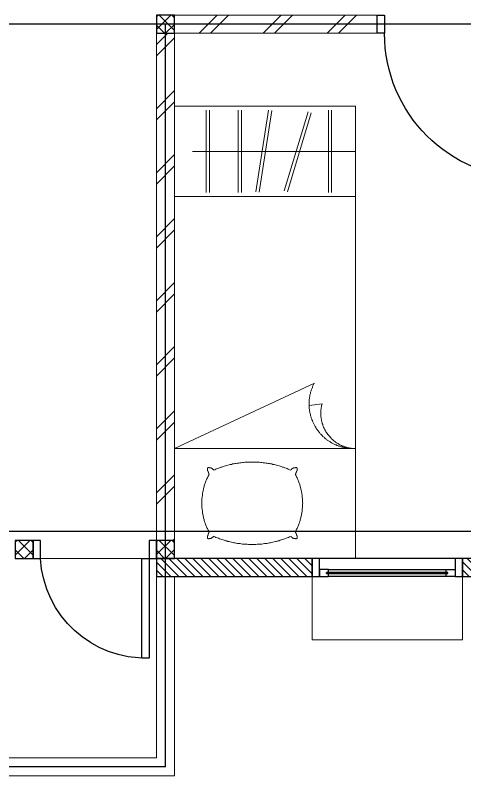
# Model space of a CAD drawing. Header units: millimetres. Extents: x -324 to 75, y -297 to 70.
# Drawn here: x -16.136 to -13.653, y 39.425 to 43.625 of the extents above; entities that cross this region are included whole.
import ezdxf

# ---------------------------------------------------------------- set-up
doc = ezdxf.new("R2010")
doc.units = ezdxf.units.MM
doc.layers.get('defpoints').update_dxf_attribs({"color": 1})
for name, color, linetype, lineweight in [('ars', 11, 'Continuous', 0), ('KOL', 1, 'Continuous', 30), ('KOLOM', 4, 'Continuous', 9), ('lan', 7, 'Continuous', 15), ('tem', 5, 'Continuous', 20)]:
    doc.layers.add(name, color=color, linetype=linetype, lineweight=lineweight)
doc.layers.add('as', color=1, linetype='Continuous', plot=False)
doc.layers.add('Kusen', color=30, linetype='Continuous')

# ---------------------------------------------------------------- blocks, each defined once
blk = doc.blocks.new('T. J2')
at = {"layer": 'Kusen'}
for p, q in [((-0.3692, 0.1), (0.2808, 0.1)), ((0.2808, 0.06), (-0.3692, 0.06)), ((-0.4192, 0), (0.3308, 0))]:
    blk.add_line(p, q, dxfattribs=at)
for points in [[(-0.4592, 0), (-0.4192, 0), (-0.4192, 0.1), (-0.4592, 0.1)], [(0.3308, 0), (0.3708, 0), (0.3708, 0.1), (0.3308, 0.1)]]:
    blk.add_lwpolyline(points, close=True, dxfattribs=at)
for points in [[(-0.3692, 0.0775), (-0.3692, 0.06), (-0.4192, 0.06), (-0.4192, 0.1), (-0.3692, 0.1), (-0.3692, 0.0825), (-0.3792, 0.0825), (-0.3792, 0.0775), (-0.3692, 0.0775)], [(0.2808, 0.0775), (0.2808, 0.06), (0.3308, 0.06), (0.3308, 0.1), (0.2808, 0.1), (0.2808, 0.0825), (0.2908, 0.0825), (0.2908, 0.0775), (0.2808, 0.0775)]]:
    blk.add_lwpolyline(points, dxfattribs=at)
at = {"layer": 'Kusen', "color": 141}
blk.add_lwpolyline([(-0.3792, 0.0775), (0.2908, 0.0775), (0.2908, 0.0825), (-0.3792, 0.0825)], close=True, dxfattribs=at)
blk = doc.blocks.new('K 10.10')
at = {"layer": 'ars'}
h = blk.add_hatch(dxfattribs=at)
h.set_pattern_fill('_USER', color=256, scale=0.05, angle=45, double=1, pattern_type=0)
h.set_pattern_definition([(45, (0, 0), (-0.035355339, 0.035355339), []), (135, (0, 0), (-0.035355339, -0.035355339), [])])
h.paths.add_polyline_path([(1560.5383, 1380.4069), (1560.6383, 1380.4069), (1560.6383, 1380.5069), (1560.5383, 1380.5069)])
at = {"layer": 'KOL'}
blk.add_lwpolyline([(1560.5383, 1380.4069), (1560.6383, 1380.4069), (1560.6383, 1380.5069), (1560.5383, 1380.5069)], close=True, dxfattribs=at)
blk = doc.blocks.new('P.60')
at = {"layer": 'Kusen'}
for points in [[(1472.8348, 997.5354), (1472.8748, 997.5354), (1472.8748, 997.4354), (1472.8348, 997.4354)], [(1473.4748, 997.5354), (1473.5148, 997.5354), (1473.5148, 997.4354), (1473.4748, 997.4354)], [(1472.8748, 996.8854), (1472.9148, 996.8854), (1472.9148, 997.4354), (1472.8748, 997.4354)]]:
    blk.add_lwpolyline(points, close=True, dxfattribs=at)
blk.add_arc((1472.8948, 997.4658), 0.5808, 268.0266, 356.9943, dxfattribs=at)
blk = doc.blocks.new('P.80')
at = {"layer": 'Kusen'}
for points in [[(-69.8094, -74.8368), (-69.7694, -74.8368), (-69.7694, -74.0368), (-69.8094, -74.0368)], [(-70.6094, -74.9368), (-70.5694, -74.9368), (-70.5694, -74.8368), (-70.6094, -74.8368)], [(-69.7694, -74.9368), (-69.7294, -74.9368), (-69.7294, -74.8368), (-69.7694, -74.8368)]]:
    blk.add_lwpolyline(points, close=True, dxfattribs=at)
blk.add_arc((-69.7694, -74.8368), 0.8, 90, 180, dxfattribs=at)
blk = doc.blocks.new('BED2')
blk.add_lwpolyline([(-0.4994, 1.9988), (0.4994, 1.9988), (0.4994, 0), (-0.4994, 0)], close=True)
for points in [[(0.4994, 1.9988), (0.4994, 0)], [(-0.1435, 1.8765), (-0.1435, 1.8765), (-0.1435, 1.8765), (-0.1447, 1.8765), (-0.1447, 1.8777), (-0.1447, 1.8789), (-0.1471, 1.8789), (-0.1471, 1.8814), (-0.1495, 1.8814), (-0.1495, 1.8826), (-0.1495, 1.8826), (-0.1495, 1.8838), (-0.1519, 1.8838), (-0.1519, 1.8862), (-0.1556, 1.8862), (-0.1556, 1.8874), (-0.158, 1.8874), (-0.158, 1.8886), (-0.1592, 1.8886), (-0.1592, 1.8886), (-0.1689, 1.8886), (-0.1689, 1.8898), (-0.1701, 1.8898), (-0.1701, 1.891), (-0.1737, 1.891), (-0.1737, 1.8898), (-0.1737, 1.8898), (-0.1737, 1.8886), (-0.1774, 1.8886), (-0.1774, 1.8886), (-0.1774, 1.8886), (-0.1774, 1.8862), (-0.1786, 1.8862), (-0.1786, 1.8789), (-0.1774, 1.8789), (-0.1774, 1.8765), (-0.1774, 1.8765), (-0.1774, 1.8729), (-0.1762, 1.8729), (-0.1762, 1.8705), (-0.1749, 1.8705), (-0.1749, 1.868), (-0.1737, 1.868), (-0.1737, 1.8668), (-0.1737, 1.8668), (-0.1737, 1.8632), (-0.1725, 1.8632), (-0.1725, 1.8608), (-0.1713, 1.8608), (-0.1713, 1.8571), (-0.1713, 1.8571), (-0.1713, 1.8559), (-0.1701, 1.8559), (-0.1701, 1.8547), (-0.1689, 1.8547), (-0.1689, 1.8523), (-0.1677, 1.8523)], [(0.2827, 1.8765), (0.2766, 1.8789), (0.2706, 1.8826), (0.2633, 1.885), (0.2573, 1.8874), (0.2512, 1.8898), (0.2439, 1.8923), (0.2379, 1.8947), (0.2306, 1.8959), (0.2246, 1.8983), (0.2185, 1.9007), (0.2113, 1.9019), (0.2052, 1.9044), (0.1979, 1.9056), (0.1919, 1.9068), (0.1846, 1.9092), (0.1786, 1.9104), (0.1713, 1.9116), (0.1653, 1.9128), (0.158, 1.914), (0.1519, 1.9153), (0.1447, 1.9165), (0.1374, 1.9165), (0.1314, 1.9177), (0.1241, 1.9189), (0.118, 1.9189), (0.1108, 1.9201), (0.1047, 1.9201), (0.0975, 1.9201), (0.0902, 1.9213), (0.0841, 1.9213), (0.0769, 1.9213), (0.0708, 1.9213), (0.0636, 1.9213), (0.0563, 1.9213), (0.0502, 1.9213), (0.043, 1.9201), (0.0369, 1.9201), (0.0297, 1.9201), (0.0224, 1.9189), (0.0163, 1.9189), (0.0091, 1.9177), (0.003, 1.9165), (-0.0042, 1.9165), (-0.0115, 1.9153), (-0.0176, 1.914), (-0.0248, 1.9128), (-0.0309, 1.9116), (-0.0381, 1.9104), (-0.0442, 1.9092), (-0.0515, 1.9068), (-0.0575, 1.9056), (-0.0648, 1.9044), (-0.0708, 1.9019), (-0.0781, 1.9007), (-0.0841, 1.8983), (-0.0902, 1.8959), (-0.0975, 1.8947), (-0.1035, 1.8923), (-0.1108, 1.8898), (-0.1168, 1.8874), (-0.1229, 1.885), (-0.1301, 1.8826), (-0.1362, 1.8789), (-0.1423, 1.8765)], [(0.3081, 1.8523), (0.3081, 1.8523), (0.3081, 1.8547), (0.3093, 1.8547), (0.3093, 1.8559), (0.3105, 1.8559), (0.3105, 1.8571), (0.3117, 1.8571), (0.3117, 1.8608), (0.3117, 1.8608), (0.3117, 1.8632), (0.313, 1.8632), (0.313, 1.8668), (0.3142, 1.8668), (0.3142, 1.868), (0.3142, 1.868), (0.3142, 1.8705), (0.3154, 1.8705), (0.3154, 1.8729), (0.3166, 1.8729), (0.3166, 1.8765), (0.3178, 1.8765), (0.3178, 1.8789), (0.3178, 1.8789), (0.3178, 1.8862), (0.3178, 1.8862), (0.3178, 1.8886), (0.3166, 1.8886), (0.3166, 1.8886), (0.3142, 1.8886), (0.3142, 1.8898), (0.313, 1.8898), (0.313, 1.891), (0.3093, 1.891), (0.3093, 1.8898), (0.3081, 1.8898), (0.3081, 1.8886), (0.2996, 1.8886), (0.2996, 1.8886), (0.2972, 1.8886), (0.2972, 1.8874), (0.296, 1.8874), (0.296, 1.8862), (0.2924, 1.8862), (0.2924, 1.8838), (0.29, 1.8838), (0.29, 1.8826), (0.2887, 1.8826), (0.2887, 1.8814), (0.2863, 1.8814), (0.2863, 1.8789), (0.2851, 1.8789), (0.2851, 1.8777), (0.2839, 1.8777), (0.2839, 1.8765), (0.2839, 1.8765), (0.2839, 1.8765), (0.2827, 1.8765)], [(-0.1677, 1.8523), (-0.1701, 1.8475), (-0.1725, 1.8426), (-0.1749, 1.8378), (-0.1774, 1.8329), (-0.1798, 1.8293), (-0.1822, 1.8245), (-0.1834, 1.8196), (-0.1858, 1.8148), (-0.187, 1.8099), (-0.1895, 1.8051), (-0.1907, 1.799), (-0.1931, 1.7942), (-0.1943, 1.7893), (-0.1955, 1.7845), (-0.1967, 1.7797), (-0.1979, 1.7748), (-0.1992, 1.77), (-0.2004, 1.7651), (-0.2016, 1.7591), (-0.2028, 1.7542), (-0.204, 1.7494), (-0.204, 1.7446), (-0.2052, 1.7397), (-0.2052, 1.7349), (-0.2064, 1.7288), (-0.2064, 1.724), (-0.2076, 1.7191), (-0.2076, 1.7143), (-0.2076, 1.7082), (-0.2076, 1.7034), (-0.2076, 1.6985), (-0.2088, 1.6937), (-0.2076, 1.6877), (-0.2076, 1.6828), (-0.2076, 1.678), (-0.2076, 1.6731), (-0.2076, 1.6683), (-0.2064, 1.6622), (-0.2064, 1.6574), (-0.2052, 1.6525), (-0.2052, 1.6477), (-0.204, 1.6429), (-0.204, 1.6368), (-0.2028, 1.632), (-0.2016, 1.6271), (-0.2004, 1.6223), (-0.1992, 1.6174), (-0.1979, 1.6126), (-0.1967, 1.6065), (-0.1955, 1.6017), (-0.1943, 1.5969), (-0.1931, 1.592), (-0.1907, 1.5872), (-0.1895, 1.5823), (-0.187, 1.5775), (-0.1858, 1.5726), (-0.1834, 1.5678), (-0.1822, 1.563), (-0.1798, 1.5581), (-0.1774, 1.5533), (-0.1749, 1.5484), (-0.1725, 1.5436), (-0.1701, 1.5387), (-0.1677, 1.5339)], [(0.3081, 1.5339), (0.3105, 1.5387), (0.313, 1.5436), (0.3154, 1.5484), (0.3178, 1.5533), (0.3202, 1.5581), (0.3226, 1.563), (0.3238, 1.5678), (0.3263, 1.5726), (0.3275, 1.5775), (0.3299, 1.5823), (0.3311, 1.5872), (0.3335, 1.592), (0.3347, 1.5969), (0.336, 1.6017), (0.3372, 1.6065), (0.3384, 1.6126), (0.3396, 1.6174), (0.3408, 1.6223), (0.342, 1.6271), (0.3432, 1.632), (0.3444, 1.6368), (0.3444, 1.6429), (0.3456, 1.6477), (0.3456, 1.6525), (0.3469, 1.6574), (0.3469, 1.6622), (0.3481, 1.6683), (0.3481, 1.6731), (0.3481, 1.678), (0.3481, 1.6828), (0.3493, 1.6889), (0.3493, 1.6937), (0.3493, 1.6985), (0.3481, 1.7034), (0.3481, 1.7082), (0.3481, 1.7143), (0.3481, 1.7191), (0.3469, 1.724), (0.3469, 1.7288), (0.3456, 1.7349), (0.3456, 1.7397), (0.3444, 1.7446), (0.3444, 1.7494), (0.3432, 1.7542), (0.342, 1.7591), (0.3408, 1.7651), (0.3396, 1.77), (0.3384, 1.7748), (0.3372, 1.7797), (0.336, 1.7845), (0.3347, 1.7893), (0.3335, 1.7942), (0.3311, 1.799), (0.3299, 1.8051), (0.3275, 1.8099), (0.3263, 1.8148), (0.3238, 1.8196), (0.3226, 1.8245), (0.3202, 1.8293), (0.3178, 1.8329), (0.3154, 1.8378), (0.313, 1.8426), (0.3105, 1.8475), (0.3081, 1.8523)], [(-0.1677, 1.5339), (-0.1689, 1.5339), (-0.1689, 1.5327), (-0.1701, 1.5327), (-0.1701, 1.5303), (-0.1713, 1.5303), (-0.1713, 1.5278), (-0.1713, 1.5278), (-0.1713, 1.5254), (-0.1725, 1.5254), (-0.1725, 1.523), (-0.1737, 1.523), (-0.1737, 1.5206), (-0.1737, 1.5206), (-0.1737, 1.5182), (-0.1749, 1.5182), (-0.1749, 1.5169), (-0.1762, 1.5169), (-0.1762, 1.5145), (-0.1774, 1.5145), (-0.1774, 1.5097), (-0.1774, 1.5097), (-0.1774, 1.5073), (-0.1786, 1.5073), (-0.1786, 1.5), (-0.1774, 1.5), (-0.1774, 1.4988), (-0.1774, 1.4988), (-0.1774, 1.4976), (-0.1737, 1.4976), (-0.1737, 1.4964), (-0.1737, 1.4964), (-0.1737, 1.4964), (-0.1701, 1.4964), (-0.1701, 1.4964), (-0.1689, 1.4964), (-0.1689, 1.4976), (-0.1592, 1.4976), (-0.1592, 1.4988), (-0.158, 1.4988), (-0.158, 1.5), (-0.1556, 1.5), (-0.1556, 1.5), (-0.1519, 1.5), (-0.1519, 1.5024), (-0.1495, 1.5024), (-0.1495, 1.5048), (-0.1495, 1.5048), (-0.1495, 1.5061), (-0.1471, 1.5061), (-0.1471, 1.5073), (-0.1447, 1.5073), (-0.1447, 1.5085), (-0.1447, 1.5085), (-0.1435, 1.5085), (-0.1435, 1.5097), (-0.1435, 1.5097)], [(0.2839, 1.5097), (0.2839, 1.5085), (0.2839, 1.5085), (0.2839, 1.5085), (0.2851, 1.5085), (0.2851, 1.5073), (0.2863, 1.5073), (0.2863, 1.5061), (0.2887, 1.5061), (0.2887, 1.5048), (0.29, 1.5048), (0.29, 1.5024), (0.2924, 1.5024), (0.2924, 1.5), (0.296, 1.5), (0.296, 1.5), (0.2972, 1.5), (0.2972, 1.4988), (0.2996, 1.4988), (0.2996, 1.4976), (0.3081, 1.4976), (0.3081, 1.4964), (0.3093, 1.4964), (0.3093, 1.4964), (0.313, 1.4964), (0.313, 1.4964), (0.3142, 1.4964), (0.3142, 1.4976), (0.3166, 1.4976), (0.3166, 1.4988), (0.3178, 1.4988), (0.3178, 1.5), (0.3178, 1.5), (0.3178, 1.5073), (0.3178, 1.5073), (0.3178, 1.5097), (0.3166, 1.5097), (0.3166, 1.5145), (0.3154, 1.5145), (0.3154, 1.5169), (0.3142, 1.5169), (0.3142, 1.5182), (0.3142, 1.5182), (0.3142, 1.5206), (0.313, 1.5206), (0.313, 1.523), (0.3117, 1.523), (0.3117, 1.5254), (0.3117, 1.5254), (0.3117, 1.5278), (0.3105, 1.5278), (0.3105, 1.5303), (0.3093, 1.5303), (0.3093, 1.5327), (0.3081, 1.5327), (0.3081, 1.5339), (0.3081, 1.5339)], [(-0.1423, 1.5109), (-0.1362, 1.5085), (-0.1289, 1.5048), (-0.1229, 1.5024), (-0.1168, 1.5), (-0.1108, 1.4976), (-0.1035, 1.4952), (-0.0975, 1.4939), (-0.0902, 1.4915), (-0.0841, 1.4891), (-0.0781, 1.4879), (-0.0708, 1.4855), (-0.0648, 1.4843), (-0.0575, 1.4818), (-0.0515, 1.4806), (-0.0442, 1.4794), (-0.0381, 1.477), (-0.0309, 1.4758), (-0.0248, 1.4746), (-0.0176, 1.4734), (-0.0115, 1.4722), (-0.0042, 1.4722), (0.003, 1.4709), (0.0091, 1.4697), (0.0163, 1.4685), (0.0224, 1.4685), (0.0297, 1.4673), (0.0369, 1.4673), (0.043, 1.4673), (0.0502, 1.4661), (0.0563, 1.4661), (0.0636, 1.4661), (0.0708, 1.4661), (0.0769, 1.4661), (0.0841, 1.4661), (0.0902, 1.4661), (0.0975, 1.4673), (0.1047, 1.4673), (0.1108, 1.4673), (0.118, 1.4685), (0.1241, 1.4685), (0.1314, 1.4697), (0.1386, 1.4709), (0.1447, 1.4722), (0.1519, 1.4722), (0.158, 1.4734), (0.1653, 1.4746), (0.1713, 1.4758), (0.1786, 1.477), (0.1846, 1.4794), (0.1919, 1.4806), (0.1979, 1.4818), (0.2052, 1.4843), (0.2113, 1.4855), (0.2185, 1.4879), (0.2246, 1.4891), (0.2306, 1.4915), (0.2379, 1.4939), (0.2439, 1.4952), (0.2512, 1.4976), (0.2573, 1.5), (0.2633, 1.5024), (0.2706, 1.5061), (0.2766, 1.5085), (0.2827, 1.5109)], [(0.2827, 1.5097), (0.2839, 1.5097)], [(-0.3154, 1.1441), (-0.3142, 1.1501), (-0.313, 1.155), (-0.3117, 1.161), (-0.3105, 1.1659), (-0.3105, 1.1719), (-0.3093, 1.1768), (-0.3093, 1.1828), (-0.3081, 1.1877), (-0.3081, 1.1937), (-0.3081, 1.1998), (-0.3081, 1.2046), (-0.3093, 1.2107), (-0.3093, 1.2155), (-0.3105, 1.2215), (-0.3105, 1.2264), (-0.3117, 1.2324), (-0.313, 1.2373), (-0.3142, 1.2433), (-0.3154, 1.2482), (-0.3166, 1.253), (-0.319, 1.2591), (-0.3202, 1.2639), (-0.3226, 1.2688), (-0.3238, 1.2748), (-0.3263, 1.2797), (-0.3287, 1.2845), (-0.3311, 1.2893), (-0.3347, 1.2942), (-0.3372, 1.299), (-0.3396, 1.3039), (-0.3432, 1.3087), (-0.3469, 1.3136), (-0.3505, 1.3172), (-0.3541, 1.322), (-0.3577, 1.3257), (-0.3614, 1.3305), (-0.365, 1.3341), (-0.3686, 1.3378), (-0.3735, 1.3426), (-0.3771, 1.3462), (-0.3808, 1.3499), (-0.3856, 1.3523), (-0.3904, 1.3559), (-0.3953, 1.3596), (-0.3989, 1.362), (-0.4038, 1.3644), (-0.4086, 1.368), (-0.4134, 1.3705), (-0.4183, 1.3729), (-0.4231, 1.3753), (-0.4292, 1.3777), (-0.434, 1.3789), (-0.4389, 1.3814), (-0.4437, 1.3826), (-0.4498, 1.385), (-0.4546, 1.3862), (-0.4607, 1.3874), (-0.4655, 1.3886), (-0.4715, 1.3898), (-0.4764, 1.3898), (-0.4824, 1.391), (-0.4873, 1.391), (-0.4933, 1.3923), (-0.4994, 1.3923)], [(-0.2718, 1.0315), (-0.2706, 1.0351), (-0.2682, 1.0387), (-0.2669, 1.0424), (-0.2645, 1.046), (-0.2633, 1.0496), (-0.2621, 1.0533), (-0.2609, 1.0581), (-0.2585, 1.0617), (-0.2573, 1.0654), (-0.2561, 1.069), (-0.2548, 1.0726), (-0.2536, 1.0763), (-0.2524, 1.0811), (-0.2512, 1.0847), (-0.2512, 1.0884), (-0.25, 1.092), (-0.2488, 1.0956), (-0.2488, 1.1005), (-0.2476, 1.1041), (-0.2464, 1.1077), (-0.2464, 1.1114), (-0.2464, 1.1162), (-0.2452, 1.1199), (-0.2452, 1.1235), (-0.2452, 1.1283), (-0.2439, 1.132), (-0.2439, 1.1356), (-0.2439, 1.1392), (-0.2439, 1.1441), (-0.2439, 1.1477), (-0.2439, 1.1513), (-0.2439, 1.1562), (-0.2439, 1.1598), (-0.2452, 1.1634), (-0.2452, 1.1671), (-0.2452, 1.1719), (-0.2464, 1.1755), (-0.2464, 1.1792), (-0.2464, 1.1828), (-0.2476, 1.1877), (-0.2488, 1.1913), (-0.2488, 1.1949), (-0.25, 1.1985), (-0.2512, 1.2034), (-0.2512, 1.207), (-0.2524, 1.2107), (-0.2536, 1.2143), (-0.2548, 1.2179), (-0.2561, 1.2228), (-0.2573, 1.2264), (-0.2585, 1.23), (-0.2597, 1.2337), (-0.2621, 1.2373), (-0.2633, 1.2409), (-0.2645, 1.2446), (-0.2657, 1.2482), (-0.2682, 1.2518), (-0.2694, 1.2554), (-0.2718, 1.2591), (-0.273, 1.2627), (-0.2754, 1.2663), (-0.2778, 1.27), (-0.2803, 1.2736), (-0.2815, 1.2772), (-0.2839, 1.2809), (-0.2863, 1.2845), (-0.2887, 1.2869), (-0.2912, 1.2906), (-0.2936, 1.2942), (-0.296, 1.2966), (-0.2984, 1.3002), (-0.3008, 1.3039), (-0.3033, 1.3063), (-0.3057, 1.3099), (-0.3093, 1.3123), (-0.3117, 1.316), (-0.3142, 1.3184), (-0.3178, 1.3208), (-0.3202, 1.3245), (-0.3226, 1.3269), (-0.3263, 1.3293), (-0.3287, 1.3317), (-0.3323, 1.3354), (-0.3347, 1.3378), (-0.3384, 1.3402), (-0.342, 1.3426), (-0.3444, 1.345), (-0.3481, 1.3475), (-0.3517, 1.3487), (-0.3541, 1.3511), (-0.3577, 1.3535), (-0.3614, 1.3559), (-0.365, 1.3584), (-0.3686, 1.3596), (-0.3711, 1.362), (-0.3747, 1.3632), (-0.3783, 1.3656), (-0.382, 1.3668), (-0.3856, 1.3692), (-0.3892, 1.3705), (-0.3929, 1.3717), (-0.3965, 1.3741), (-0.4001, 1.3753), (-0.4038, 1.3765), (-0.4074, 1.3777), (-0.411, 1.3789), (-0.4159, 1.3801), (-0.4195, 1.3814), (-0.4231, 1.3826), (-0.4268, 1.3838), (-0.4304, 1.385), (-0.4352, 1.3862), (-0.4389, 1.3862), (-0.4425, 1.3874), (-0.4461, 1.3886), (-0.451, 1.3886), (-0.4546, 1.3898), (-0.4582, 1.3898), (-0.4619, 1.391), (-0.4667, 1.391), (-0.4703, 1.391), (-0.474, 1.3923), (-0.4788, 1.3923), (-0.4824, 1.3923), (-0.4873, 1.3923), (-0.4909, 1.3923), (-0.4946, 1.3923), (-0.4994, 1.3923)], [(-0.4994, 1.391), (0.4994, 1.391)], [(0.4994, 1.391), (-0.273, 1.0315)], [(-0.2439, 1.1538), (-0.3166, 1.1441)], [(-0.4994, 0), (0.4994, 0)], [(0.4994, -0.4988), (-0.4994, -0.4988), (-0.4994, 0), (0.4994, 0), (0.4994, -0.4988)], [(-0.3686, -0.0218), (-0.3686, -0.477)], [(-0.3505, -0.477), (-0.3505, -0.0218)], [(-0.1241, -0.0254), (-0.2561, -0.4613)], [(-0.2391, -0.4685), (-0.1071, -0.0315)], [(0.0309, -0.0242), (-0.0381, -0.4746)], [(-0.02, -0.477), (0.0502, -0.0266)], [(0.1289, -0.0218), (0.1289, -0.477)], [(0.1471, -0.477), (0.1471, -0.0218)], [(0.3057, -0.0218), (0.3057, -0.477)], [(0.3238, -0.477), (0.3238, -0.0218)], [(0.4001, -0.2494), (-0.4994, -0.2494)]]:
    blk.add_lwpolyline(points)
blk = doc.blocks.new('A-2')
at = {"layer": 'ars'}
h = blk.add_hatch(dxfattribs=at)
h.set_pattern_fill('TEMBOK', color=256, scale=0.25)
h.set_pattern_definition([(45, (77.3238, -0.8551), (-0.1767767, 0.1767767), []), (45, (77.3863, -0.8551), (-0.1767767, 0.1767767), [])])
h.paths.add_polyline_path([(38.48, 45.8695), (37.36, 45.8695), (37.36, 45.7695), (38.48, 45.7695)])
h = blk.add_hatch(dxfattribs=at)
h.set_pattern_fill('TEMBOK', color=256, scale=0.25)
h.set_pattern_definition([(45, (76.4438, -0.8551), (-0.1767767, 0.1767767), []), (45, (76.5063, -0.8551), (-0.1767767, 0.1767767), [])])
h.paths.add_polyline_path([(37.26, 45.7695), (37.36, 45.7695), (37.36, 42.9695), (37.26, 42.9695)])
h = blk.add_hatch(dxfattribs=at)
h.set_pattern_fill('ANSI31', color=256, scale=0.25, angle=180, style=0)
h.set_pattern_definition([(135, (-448.112725, -326.73004), (0.0220970869, 0.0220970869), [])])
h.paths.add_polyline_path([(38.12, 42.8695), (37.26, 42.8695), (37.26, 42.7695), (38.12, 42.7695)])
h = blk.add_hatch(dxfattribs=at)
h.set_pattern_fill('ANSI31', color=256, scale=0.25, angle=180, style=0)
h.set_pattern_definition([(135, (-449.867725, -326.73004), (0.0220970869, 0.0220970869), [])])
h.paths.add_polyline_path([(39.875, 42.8695), (38.95, 42.8695), (38.95, 42.7695), (39.875, 42.7695)])
at = {"layer": 'as'}
for p, q in [((41.91, 45.8195), (35.71, 45.8195)), ((37.31, 41.7195), (37.31, 45.8195)), ((-32.49, 43.0195), (41.91, 43.0195)), ((37.31, 41.7195), (35.71, 41.7195))]:
    blk.add_line(p, q, dxfattribs=at)
at = {"layer": 'KOL'}
for points in [[(38.12, 42.8695), (37.26, 42.8695), (37.26, 42.7695), (38.12, 42.7695)], [(39.875, 42.8695), (38.95, 42.8695), (38.95, 42.7695), (39.875, 42.7695)]]:
    blk.add_lwpolyline(points, close=True, dxfattribs=at)
at = {"layer": 'lan'}
for p, q in [((37.18, 42.8695), (36.62, 42.8695)), ((37.26, 42.7695), (37.26, 41.7695)), ((37.36, 42.7695), (37.36, 41.6695)), ((38.12, 42.7695), (38.12, 42.4195)), ((38.95, 42.7695), (38.95, 42.4195)), ((38.12, 42.4195), (38.95, 42.4195)), ((37.26, 41.7695), (35.76, 41.7695)), ((37.36, 41.6695), (35.66, 41.6695))]:
    blk.add_line(p, q, dxfattribs=at)
at = {"layer": 'tem'}
for points in [[(37.36, 45.7695), (38.48, 45.7695), (38.48, 45.8695), (37.36, 45.8695)], [(37.36, 45.7695), (37.26, 45.7695), (37.26, 42.9695), (37.36, 42.9695)]]:
    blk.add_lwpolyline(points, close=True, dxfattribs=at)
at = {"layer": 'ars', "rotation": 180}
blk.add_blockref('BED2', (37.8594, 44.8683), dxfattribs=at)
at = {"layer": 'KOLOM', "extrusion": (0, 0, -1), "xscale": -1, "zscale": -1}
for p in [(1523.2783, -1334.6373), (1524.0583, -1337.5373), (1523.2783, -1337.5373)]:
    blk.add_blockref('K 10.10', p, dxfattribs=at)
at = {"layer": 'Kusen', "xscale": -1, "rotation": 180}
blk.add_blockref('P.80', (109.0894, -29.0673), dxfattribs=at)
at = {"layer": 'Kusen', "xscale": -1}
blk.add_blockref('P.60', (1510.0948, -954.5658), dxfattribs=at)
at = {"layer": 'Kusen', "rotation": 180}
blk.add_blockref('T. J2', (38.4908, 42.8695), dxfattribs=at)

msp = doc.modelspace()

# ---------------------------------------------------------------- block references
at = {"layer": 'defpoints'}
msp.add_blockref('A-2', (-52.6163, -2.2441), dxfattribs=at)

doc.saveas('drawing.dxf')
